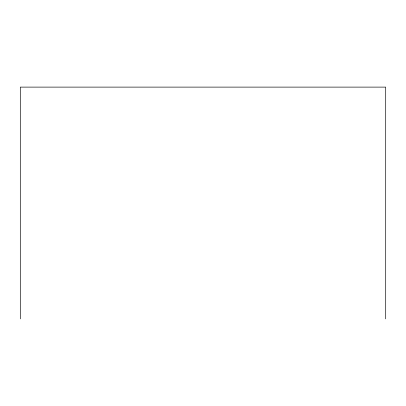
<?xml version="1.0" encoding="UTF-8"?>
<svg xmlns="http://www.w3.org/2000/svg" width="406" height="406" viewBox="0 0 406 406"><rect width="100%" height="100%" fill="white"/><g stroke="black" fill="none" stroke-linecap="round" stroke-linejoin="round"><path stroke-width="0.61" d="M385.7 318.888L385.7 87.112L20.3 87.112L20.3 318.888"/></g></svg>
